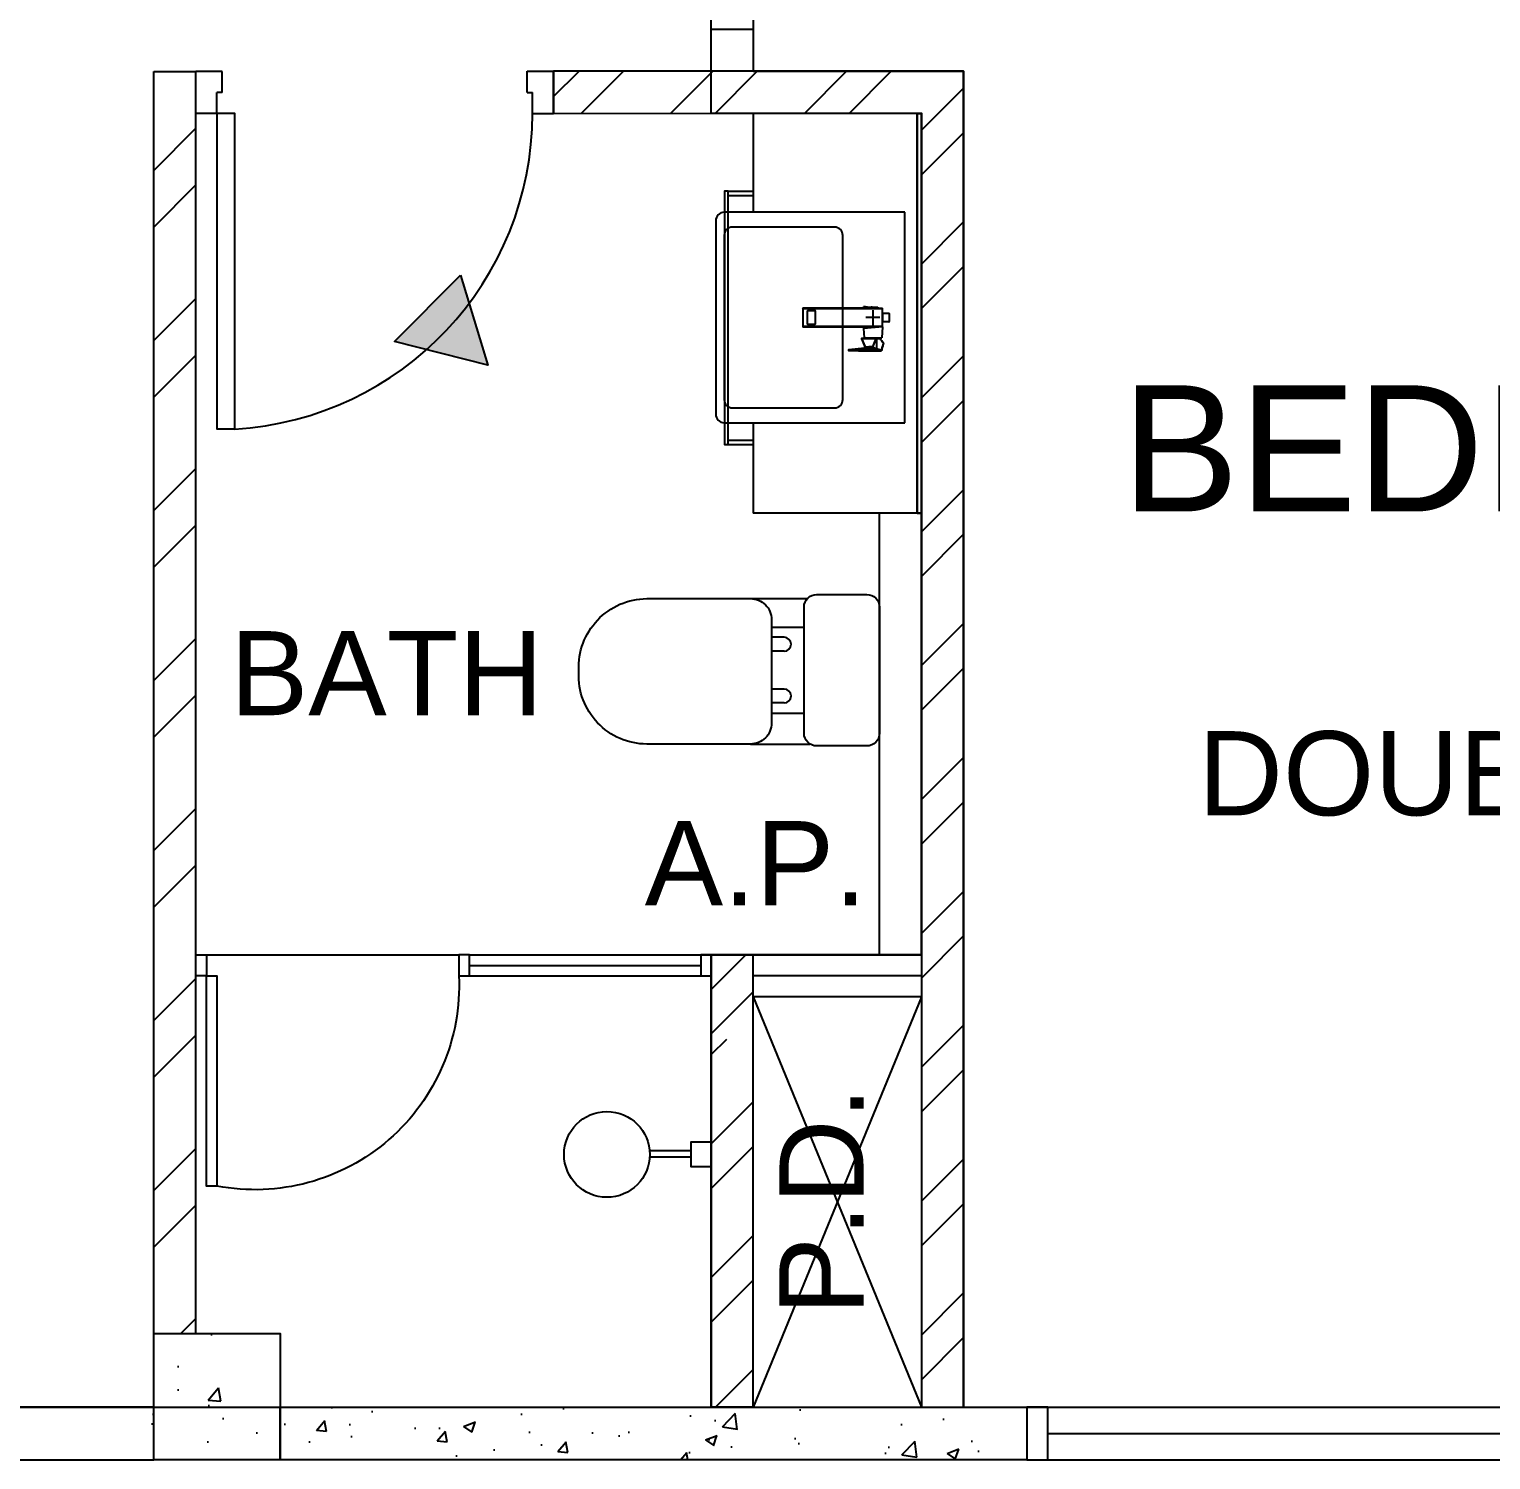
# Model space of a CAD drawing. Header units: millimetres. Extents: x 0 to 69068, y 299 to 37257.
# Drawn here: x 20179 to 23653, y 8472 to 11872 of the extents above; entities that cross this region are included whole.
import ezdxf
from ezdxf.enums import TextEntityAlignment as Align

# ---------------------------------------------------------------- set-up
doc = ezdxf.new("R2010")
doc.units = ezdxf.units.MM
doc.layers.get('Defpoints').update_dxf_attribs({"color": 8})
for name, color, linetype in [('Default', 8, 'Continuous'), ('Door', 8, 'Continuous'), ('Dry Wall', 8, 'Continuous'), ('FSD', 8, 'Continuous'), ('GBP A.P.', 8, 'Continuous'), ('GBP Dim', 8, 'Continuous'), ('GBP Text 200', 8, 'Continuous'), ('GBP Text 250', 8, 'Continuous'), ('hatch', 8, 'Continuous'), ('LP-Furn built-in', 8, 'Continuous'), ('LP-Furn built-in 2', 8, 'Continuous'), ('LP-Sanitary', 8, 'Continuous'), ('LP-WC', 8, 'Continuous'), ('PD', 8, 'Continuous'), ('PD DOOR', 8, 'Continuous'), ('TEXT', 8, 'Continuous'), ('WALL-NEW', 8, 'Continuous'), ('WALL-STRUCTURE', 8, 'Continuous'), ('WINDOW', 8, 'Continuous'), ('WINDOW-MULLION', 8, 'Continuous'), ('zzz-room mix', 8, 'Continuous')]:
    doc.layers.add(name, color=color, linetype=linetype)
doc.layers.add('LP-Nonplot', color=8, linetype='Continuous', plot=False)
doc.styles.add('BH', font='arial.ttf')
doc.dimstyles.new('200 GBP', dxfattribs={"dimscale": 1.5, "dimtxt": 150, "dimasz": 50, "dimexe": 125, "dimexo": 50, "dimgap": 50, "dimtad": 1, "dimdec": 0, "dimzin": 0, "dimdsep": 46, "dimtxsty": 'BH', "dimblk": 'ARCHTICK', "dimcen": 0.09, "dimdle": 125, "dimclrd": 9, "dimclre": 9, "dimclrt": 1, "dimadec": 0, "dimazin": 0, "dimtfac": 1, "dimtdec": 0, "dimtix": 1, "dimtmove": 2, "dimatfit": 3, "dimldrblk": 'ARCHTICK', "dimfxl": 300, "dimfxlon": 1, "dimtolj": 1, "dimtzin": 0, "dimarcsym": 0})
pattern_1 = [(45, (321172.64, -97424.68), (-159.09903, 159.09903), []), (45, (321278.7, -97424.68), (-159.09903, 159.09903), [])]

# ---------------------------------------------------------------- blocks, each defined once
blk = doc.blocks.new('SEANNOT_GROUP2')
at = {"layer": 'Default'}
blk.add_line((81.5, 351.1), (81.5, 317.9), dxfattribs=at)
blk = doc.blocks.new('SEANNOT_GROUP3')
at = {"layer": 'Default'}
blk.add_line((99.8, 335.2), (63.8, 335.2), dxfattribs=at)
blk = doc.blocks.new('ghtfdgd')
at = {"layer": 'LP-Sanitary'}
for p, q in [((79230.7, -114993.6), (79230.7, -114979.6)), ((79231.2, -114979.1), (79250.2, -114979.1)), ((79250.7, -114979.6), (79250.7, -114993.6)), ((79214.2, -115039.6), (79218.2, -114994.6)), ((79215.7, -115019.1), (79215.7, -115005.6)), ((79215.7, -115005.6), (79217.2, -115005.6)), ((79220.2, -114994.6), (79217.1, -115027.9)), ((79220.2, -114994.6), (79218.2, -114994.6)), ((79218.9, -115183.4), (79220.2, -114994.6)), ((79261.1, -114994.6), (79220.2, -114994.6)), ((79250.2, -114994.1), (79231.2, -114994.1)), ((79238.9, -114994.1), (79238.9, -114994.6)), ((79242.4, -114994.6), (79242.4, -114994.1)), ((79263.2, -114994.6), (79261.1, -114994.6)), ((79261.1, -114994.6), (79262.4, -115183.4)), ((79264.2, -115027.9), (79261.1, -114994.6)), ((79263.2, -114994.6), (79288.7, -114996.6)), ((79263.2, -114994.6), (79267.1, -115039.6)), ((79288.7, -115037.7), (79288.7, -114996.6)), ((79290.7, -115009.4), (79290.7, -115000.9)), ((79290.7, -115009.6), (79290.7, -115009.4)), ((79290.7, -115010.3), (79290.7, -115009.6)), ((79290.7, -115044.4), (79290.7, -115010.3)), ((79290.9, -115010.4), (79310.4, -115018.6)), ((79290.9, -115010.4), (79290.9, -115044.5)), ((79310.7, -115017.8), (79291, -115009.5)), ((79291, -115009.5), (79291, -115009.5)), ((79291, -115009.5), (79291, -115009.5)), ((79310.7, -115017.8), (79314.8, -115009.2)), ((79315.2, -115010.7), (79313.6, -115020.4)), ((79315.2, -115010.7), (79317.3, -115050.4)), ((79318, -115050.2), (79316, -115010.5)), ((79317.3, -115002.9), (79318.9, -114997.5)), ((79319.4, -115044.7), (79317.3, -115002.9)), ((79318.7, -114997.4), (79318.9, -114997.5)), ((79319.3, -114997.6), (79318.9, -114997.4)), ((79318.9, -114997.5), (79319.4, -114997.7)), ((79319.4, -114997.7), (79319.4, -115044.7)), ((79319.8, -115045.3), (79319.8, -114998.3)), ((79217.1, -115027.9), (79214.2, -115039.6)), ((79217.1, -115039.6), (79214.2, -115039.6)), ((79217.5, -115184.4), (79217.1, -115027.9)), ((79264.2, -115027.9), (79263.8, -115184.4)), ((79264.2, -115027.9), (79267.1, -115039.6)), ((79267.1, -115039.6), (79264.2, -115039.6)), ((79288.7, -115037.7), (79267.1, -115039.6)), ((79290.7, -115044.7), (79290.7, -115044.4)), ((79290.9, -115044.5), (79310.4, -115036.3)), ((79291, -115044.9), (79310.7, -115036.6)), ((79310.4, -115018.6), (79310.5, -115018.7)), ((79310.4, -115036.3), (79310.5, -115036.2)), ((79310.5, -115018.7), (79310.5, -115027.4)), ((79310.5, -115036.2), (79310.5, -115027.4)), ((79313.5, -115028.9), (79313.5, -115020.8)), ((79313.5, -115020.8), (79317.3, -115050.9)), ((79313.5, -115028.9), (79313.5, -115036.9)), ((79313.5, -115036.9), (79317.3, -115075.5)), ((79313.5, -115037), (79317.3, -115075.5)), ((79313.6, -115020.5), (79313.6, -115020.4)), ((79317.3, -115050.5), (79313.6, -115020.5)), ((79319.4, -115051), (79318, -115050.2)), ((79319.4, -115044.7), (79319.4, -115051)), ((79319.8, -115051.6), (79319.8, -115045.3)), ((79317.3, -115050.4), (79317.3, -115050.5)), ((79317.3, -115051.4), (79317.3, -115063.3)), ((79317.3, -115075.1), (79317.3, -115063.3)), ((79317.7, -115051.6), (79318.9, -115052.3)), ((79317.7, -115063.5), (79317.7, -115051.6)), ((79317.7, -115063.5), (79317.7, -115075.4)), ((79317.7, -115075.4), (79318.9, -115074.8)), ((79318, -115076), (79319.3, -115075.3)), ((79318.9, -115074.8), (79318.9, -115052.3)), ((79319.8, -115051.9), (79319.8, -115051.6)), ((79319.8, -115051.9), (79319.8, -115074.4)), ((79319.8, -115074.4), (79319.8, -115074.6)), ((79255.3, -115153.8), (79226, -115153.8)), ((79255.3, -115154), (79226, -115154)), ((79218.9, -115183.4), (79217.5, -115184.4)), ((79217.5, -115184.4), (79263.8, -115184.4)), ((79262.4, -115183.4), (79218.9, -115183.4)), ((79225, -115154.8), (79225, -115173.1)), ((79226, -115174.1), (79255.3, -115174.1)), ((79256.3, -115173.1), (79256.3, -115154.8)), ((79262.4, -115183.4), (79263.8, -115184.4))]:
    blk.add_line(p, q, dxfattribs=at)
for centre, radius, start, end in [((79231.2, -114979.6), 0.5, 90, 180), ((79250.2, -114979.6), 0.5, 0, 90), ((79231.2, -114993.6), 0.5, 180, 270), ((79250.2, -114993.6), 0.5, 270, 0), ((79280.3, -115017.1), 20, 56.8024, 65.1654), ((79290.9, -115000.9), 0.2, 127.8526, 180), ((79511, -115282.7), 357.7, 125.8498, 127.9825), ((79530.3, -115308.3), 389.7, 125.9264, 127.8836), ((79234, -109870), 5139.5, 270.6358, 270.8997), ((79227.2, -108854.2), 6155.7, 270.59451, 270.81562), ((79288.3, -115009.7), 2.67, 3.1953, 9.3367), ((79301.7, -114992.9), 0.28, 69.6864, 135.2011), ((79314, -115009.4), 0.822, 12.8215, 37.3786), ((79314.7, -115011.5), 2.53, 77.4972, 90.7881), ((79315.1, -115009.5), 0.509, 38.0096, 78.4052), ((84763.2, -116562.2), 5664.7, 164.0221, 164.0885), ((79313.8, -115010.5), 2.18, 358.6743, 36.2852), ((79318.5, -114997.9), 0.689, 55.9542, 80.1325), ((79319, -114998.3), 0.8, 0.0065, 61.4767), ((79240.7, -115019.1), 25, 180, 185.7425), ((79280.3, -115017.1), 20, 294.8346, 301.6128), ((79290.9, -115044.7), 0.2, 180.014, 293.047), ((79319.7, -114996.5), 23.1, 247.1252, 247.4995), ((79339.3, -115104.4), 73.6, 112.7571, 112.8748), ((79312.3, -115020.9), 1.23, 6.0946, 11.5159), ((79308.7, -115037.4), 4.84, 5.245, 7.1928), ((79310.7, -115037.3), 2.83, 5.6454, 8.8147), ((79317.8, -115050.7), 0.54, 62.2217, 149.6873), ((79317.3, -115050.2), 0.738, 359.2113, 2.9985), ((79305.3, -115051.3), 11.9, 359.6229, 2.1624), ((79313.2, -115075.2), 4.12, 356.1198, 1.3814), ((79317.8, -115075.5), 0.494, 177.6992, 295.8531), ((79318.6, -115075.3), 0.938, 181.0891, 220.2205), ((79315.7, -115050), 2.38, 342.3129, 353.972), ((79319, -115074.6), 0.786, 294.1963, 0.4917), ((79319.1, -115051.6), 0.688, 1.5121, 63.734)]:
    blk.add_arc(centre, radius, start, end, dxfattribs=at)
for centre, major_axis, ratio, start_param, end_param in [((79290.9, -115000.9), (0.2, 0), 0.870233, 1.308042, 3.141593), ((79290.9, -115009.4), (0.2, 0), 0.870251, 1.333095, 3.141593), ((79290.9, -115010.3), (0.2, 0), 0.5, 3.141593, 4.712389), ((79290.9, -115000.9), (0.123, -0.158), 0.834595, 2.099205, 3.141593), ((79290.9, -115000.9), (0.123, -0.158), 0.834595, 3.141593, 3.165459), ((79290.9, -115010), (0.077, 0.836), 0.04975, 4.217846, 5.325586), ((79301.6, -114992.9), (0.117, -0.162), 0.844851, 2.109561, 3.167674), ((79315.1, -115009.6), (0.173, 0.708), 0.018166, 0.444134, 0.918054), ((79315.3, -115009.6), (0.412, 0.321), 0.549065, 0.513637, 1.195391), ((79315.7, -115010.9), (-0.499, -0.026), 0.868619, 4.118709, 5.82428), ((79316.8, -115003.6), (0.961, -0.275), 0.902908, 1.271288, 1.565184), ((79318.4, -114998), (-0.211, -0.772), 0.117484, 2.694436, 3.141054), ((79318.5, -114998.1), (-0.382, -0.703), 0.237912, 2.705017, 3.14394), ((79319, -114998.3), (-0.382, -0.703), 0.237912, 2.705017, 3.141091), ((79319, -114998.3), (-0.8, 0), 0.876594, 3.141494, 4.164132), ((79290.9, -115044.4), (0.2, 0), 0.5, 3.141593, 4.712389), ((79290.9, -115044.1), (-0.077, 0.836), 0.04975, 2.065339, 3.17308), ((79310.4, -115018.2), (-0.311, -0.737), 0.21898, 1.092037, 2.210933), ((79310.4, -115035.9), (-0.311, 0.737), 0.21898, 2.049556, 3.141593), ((79310.5, -115018.3), (-0.309, -0.738), 0.217421, 1.09135, 2.210755), ((79310.5, -115035.8), (-0.309, 0.738), 0.217421, 2.050243, 3.169648), ((79310.4, -115035.9), (-0.311, 0.737), 0.21898, 3.141593, 3.168451), ((79314.3, -115020.6), (-0.782, -0.167), 0.921627, 5.682069, 6.099643), ((79314.3, -115020.8), (-0.794, -0.099), 0.898005, 5.760928, 6.175764), ((79314.3, -115036.7), (0.793, 0.106), 0.789486, 3.026004, 3.133916), ((79314.3, -115036.9), (0.796, 0.077), 0.827125, 3.057559, 3.141593), ((79317.8, -115050.6), (-0.5, -0.016), 0.857677, 4.139605, 5.842177), ((79319, -115045.3), (-0.8, 0), 0.876594, 3.141494, 4.164132), ((79317.8, -115050.9), (-0.5, -0.02), 0.273668, 4.356492, 6.23412), ((79317.8, -115063.3), (-0.5, 0), 0.5, 0.054498, 1.448623), ((79317.8, -115075.5), (-0.494, 0.079), 0.969108, 0.192451, 2.070079), ((79226, -115154.8), (-1, 0), 0.992546, 4.712389, 6.283185), ((79226, -115154.9), (1, 0), 0.890286, 1.570796, 3.141593), ((79255.3, -115154.8), (-1, 0), 0.992546, 3.141593, 4.712389), ((79255.3, -115154.9), (1, 0), 0.890286, 0, 1.570796), ((79226, -115173.1), (1, 0), 0.992546, 3.141593, 4.712389), ((79255.3, -115173.1), (1, 0), 0.992546, 4.712389, 6.283185)]:
    blk.add_ellipse(centre, major_axis=major_axis, ratio=ratio, start_param=start_param, end_param=end_param, dxfattribs=at)
for points, knots in [([(79291, -115009.5), (79291, -115009.5), (79290.9, -115009.5), (79290.8, -115009.6), (79290.7, -115009.6), (79290.7, -115009.6)], [0, 0, 0, 0, 0.5, 0.5, 1, 1, 1, 1]), ([(79291, -115000.7), (79291, -115000.8), (79291, -115000.8), (79291, -115000.9), (79291, -115001.2), (79291, -115001.4), (79291, -115001.7), (79291, -115002.7), (79291, -115003.8), (79291, -115004.8), (79291, -115006.3), (79291, -115007.8), (79291, -115009.2)], [0, 0, 0, 0, 0.02306, 0.02306, 0.02306, 0.115301, 0.115301, 0.115301, 0.484264, 0.484264, 0.484264, 1, 1, 1, 1]), ([(79301.6, -114992.7), (79301.9, -114992.8), (79302.2, -114992.9), (79302.5, -114993), (79305, -114993.6), (79307.5, -114994.3), (79310.1, -114995), (79312.9, -114995.8), (79315.8, -114996.6), (79318.7, -114997.4)], [0, 0, 0, 0, 0.051688, 0.051688, 0.051688, 0.494848, 0.494848, 0.494848, 1, 1, 1, 1]), ([(79314.8, -115009.2), (79314.8, -115009.2), (79314.9, -115009.2), (79314.9, -115009.2), (79315, -115009.2), (79315, -115009.2), (79315.1, -115009.2), (79315.2, -115009.2)], [0, 0, 0, 0, 0.25, 0.25, 0.5, 0.5, 1, 1, 1, 1]), ([(79317.1, -115002.7), (79317, -115003), (79316.9, -115003.3), (79316.8, -115003.6), (79316.5, -115004.7), (79316.2, -115005.8), (79315.9, -115006.9), (79315.7, -115007.6), (79315.4, -115008.3), (79315.2, -115009)], [0, 0, 0, 0, 0.131954, 0.131954, 0.131954, 0.659772, 0.659772, 0.659772, 1, 1, 1, 1]), ([(79315.2, -115009.2), (79315.2, -115009.2), (79315.2, -115009.2), (79315.2, -115009.2), (79315.2, -115009.2), (79315.2, -115009.2)], [0, 0, 0, 0, 0.5, 0.5, 1, 1, 1, 1]), ([(79315.2, -115009.2), (79315.3, -115009.3), (79315.3, -115009.4), (79315.3, -115009.5), (79315.3, -115009.6), (79315.3, -115009.8), (79315.3, -115009.8), (79315.3, -115009.9), (79315.3, -115010), (79315.2, -115010.2), (79315.2, -115010.3), (79315.2, -115010.5), (79315.2, -115010.6), (79315.2, -115010.7)], [0, 0, 0, 0, 0.125, 0.125, 0.25, 0.25, 0.375, 0.375, 0.5, 0.5, 0.75, 0.75, 1, 1, 1, 1]), ([(79318.7, -114997.4), (79318.6, -114997.5), (79318.6, -114997.7), (79318.5, -114997.9), (79318.2, -114999), (79317.9, -115000.1), (79317.5, -115001.2), (79317.4, -115001.7), (79317.2, -115002.2), (79317.1, -115002.7)], [0, 0, 0, 0, 0.095324, 0.095324, 0.095324, 0.707603, 0.707603, 0.707603, 1, 1, 1, 1]), ([(79310.5, -115018.7), (79310.9, -115018.8), (79311.2, -115019), (79311.9, -115019.4), (79312.2, -115019.7), (79312.8, -115020.1), (79313, -115020.3), (79313.4, -115020.5), (79313.5, -115020.5), (79313.5, -115020.7)], [0, 0, 0, 0, 0.25, 0.25, 0.5, 0.5, 0.75, 0.75, 1, 1, 1, 1]), ([(79310.5, -115036.2), (79310.9, -115036.1), (79311.2, -115035.9), (79311.9, -115035.6), (79312.2, -115035.5), (79312.8, -115035.6), (79313, -115035.7), (79313.4, -115036.2), (79313.5, -115036.5), (79313.5, -115036.8)], [0, 0, 0, 0, 0.25, 0.25, 0.5, 0.5, 0.75, 0.75, 1, 1, 1, 1]), ([(79313.6, -115020.4), (79313.5, -115020.2), (79313.5, -115020), (79313.3, -115019.6), (79313.2, -115019.3), (79312.7, -115018.8), (79312.3, -115018.6), (79311.6, -115018.2), (79311.2, -115018), (79310.8, -115017.9)], [0, 0, 0, 0, 0.25, 0.25, 0.5, 0.5, 0.75, 0.75, 1, 1, 1, 1]), ([(79310.8, -115036.5), (79311, -115036.5), (79311.3, -115036.3), (79311.8, -115036.2), (79312.2, -115036.1), (79312.5, -115036), (79312.8, -115036), (79313, -115036), (79313.1, -115036.1), (79313.2, -115036.2), (79313.4, -115036.3), (79313.5, -115036.6), (79313.5, -115036.7), (79313.5, -115036.8)], [0, 0, 0, 0, 0.124812, 0.2213171, 0.3092796, 0.3899271, 0.4711589, 0.5451559, 0.6166529, 0.6889172, 0.7974179, 0.8896188, 0.9816515, 0.9816515, 0.9816515, 0.9816515]), ([(79317.3, -115050.5), (79317.3, -115050.5), (79317.3, -115050.5), (79317.3, -115050.6), (79317.3, -115050.6), (79317.3, -115050.7), (79317.3, -115050.8), (79317.3, -115050.9)], [0, 0, 0, 0, 0.25, 0.25, 0.5, 0.5, 1, 1, 1, 1]), ([(79317.3, -115051.4), (79317.3, -115051.5), (79317.3, -115051.5), (79317.5, -115051.6), (79317.6, -115051.6), (79317.7, -115051.6)], [0, 0, 0, 0, 0.5, 0.5, 1, 1, 1, 1]), ([(79317.3, -115075.1), (79317.3, -115075.2), (79317.3, -115075.2), (79317.5, -115075.3), (79317.6, -115075.3), (79317.7, -115075.4)], [0, 0, 0, 0, 0.5, 0.5, 1, 1, 1, 1]), ([(79317.7, -115051.6), (79317.7, -115051.6), (79317.7, -115051.5), (79317.8, -115051.4), (79317.8, -115051.3), (79317.8, -115051.1), (79317.8, -115051), (79317.9, -115050.9), (79317.9, -115050.8), (79317.9, -115050.7)], [0, 0, 0, 0, 0.25, 0.25, 0.5, 0.5, 0.75, 0.75, 1, 1, 1, 1]), ([(79319.4, -115051), (79319.4, -115051), (79319.4, -115051), (79319.4, -115051), (79319.4, -115051), (79319.4, -115051), (79319.4, -115051), (79319.4, -115051.1), (79319.4, -115051.1), (79319.4, -115051.2), (79319.4, -115051.2), (79319.3, -115051.3), (79319.3, -115051.3), (79319.3, -115051.4), (79319.3, -115051.5), (79319.2, -115051.6), (79319.2, -115051.6), (79319.1, -115051.7), (79319.1, -115051.8), (79319, -115051.9), (79319, -115052), (79318.9, -115052.1), (79318.9, -115052.1), (79318.9, -115052.2), (79318.9, -115052.3), (79318.9, -115052.3), (79318.9, -115052.3), (79318.9, -115052.3), (79318.9, -115052.3), (79318.9, -115052.3), (79318.9, -115052.3)], [0, 0, 0, 0, 0.000034, 0.000034, 0.000034, 0.03445, 0.03445, 0.03445, 0.175251, 0.175251, 0.175251, 0.317196, 0.317196, 0.317196, 0.479622, 0.479622, 0.479622, 0.662074, 0.662074, 0.662074, 0.829132, 0.829132, 0.829132, 0.958486, 0.958486, 0.958486, 0.999966, 0.999966, 0.999966, 1, 1, 1, 1]), ([(79319.8, -115051.9), (79319.8, -115052), (79319.7, -115052), (79319.7, -115052.1), (79319.6, -115052.2), (79319.4, -115052.3), (79319.3, -115052.3), (79319.1, -115052.3), (79319, -115052.3), (79318.9, -115052.3)], [0, 0, 0, 0, 0.25, 0.25, 0.5, 0.5, 0.75, 0.75, 1, 1, 1, 1]), ([(79319.8, -115074.4), (79319.8, -115074.5), (79319.7, -115074.5), (79319.7, -115074.6), (79319.6, -115074.7), (79319.4, -115074.8), (79319.3, -115074.8), (79319.1, -115074.8), (79319, -115074.8), (79318.9, -115074.8)], [0, 0, 0, 0, 0.25, 0.25, 0.5, 0.5, 0.75, 0.75, 1, 1, 1, 1]), ([(79319.3, -115075.3), (79319.3, -115075.3), (79319.3, -115075.3), (79319.2, -115075.3), (79319.2, -115075.3), (79319.1, -115075.3), (79319.1, -115075.2), (79319, -115075.2), (79319, -115075.1), (79318.9, -115075.1), (79318.9, -115075), (79318.9, -115074.9), (79318.9, -115074.9), (79318.9, -115074.9), (79318.9, -115074.8), (79318.9, -115074.8), (79318.9, -115074.8), (79318.9, -115074.8), (79318.9, -115074.8)], [0.3296223, 0.3296223, 0.3296223, 0.3296223, 0.4796217, 0.4796217, 0.4796217, 0.6620737, 0.6620737, 0.6620737, 0.829132, 0.829132, 0.829132, 0.9584856, 0.9584856, 0.9584856, 0.9999655, 0.9999655, 0.9999655, 1, 1, 1, 1])]:
    blk.add_open_spline(points, degree=3, knots=knots, dxfattribs=at)
for points, degree in [([(79301.8, -114992.7), (79301.7, -114992.6), (79301.7, -114992.7), (79301.6, -114992.7)], 3), ([(79318.6, -114997.3), (79316.3, -114996.6), (79310.7, -114995.1), (79301.8, -114992.7)], 3), ([(79313.5, -115028.9), (79313.5, -115028.4), (79313.4, -115028), (79312.3, -115027.4), (79311.4, -115027.4), (79310.5, -115027.4)], 5), ([(79317.9, -115075.9), (79317.9, -115076), (79318, -115076), (79318, -115075.9)], 3)]:
    blk.add_open_spline(points, degree=degree, dxfattribs=at)
at = {"layer": 'LP-Nonplot'}
for name in ['SEANNOT_GROUP2', 'SEANNOT_GROUP3']:
    blk.add_blockref(name, (79159.1, -115352.3), dxfattribs=at)
blk = doc.blocks.new('SINK')
at = {"layer": 'LP-Sanitary'}
blk.add_line((-74936.8, -44774), (-75436.8, -44774), dxfattribs=at)
blk.add_lwpolyline([(-75436.8, -44774), (-75436.8, -45203.2, 0.414214), (-75416.8, -45223.2), (-74956.8, -45223.2, 0.414214), (-74936.8, -45203.2), (-74936.8, -44774)], format="xyb", dxfattribs=at)
blk.add_lwpolyline([(-75401.8, -44941.1), (-75401.8, -45183.3, 0.414117), (-75381.8, -45203.2), (-74991.8, -45203.2, 0.41431), (-74971.8, -45183.2), (-74971.8, -44941.1, 0.414117), (-74991.8, -44921.1), (-75381.8, -44921.1, 0.41431)], format="xyb", close=True, dxfattribs=at)
at = {"layer": 'LP-Furn built-in'}
blk.add_blockref('ghtfdgd', (-154427.4, 70168.1), dxfattribs=at)
blk = doc.blocks.new('pln_sink 1100x380')
at = {"ltscale": 1000}
for p, q in [((0, 0), (400, 0)), ((400, 0), (400, -235)), ((459.9, -184.9), (400, -184.9)), ((459.9, -194.9), (400, -194.9)), ((400, -735), (400, -950)), ((459.9, -776.6), (400, -776.6)), ((459.9, -786.6), (400, -786.6)), ((0, -950), (400, -950))]:
    blk.add_line(p, q, dxfattribs=at)
for points in [[(10, -950), (10, 0), (0, 0), (0, -950), (10, -950)], [(10, 0), (10, -950), (0, -950), (0, 0), (10, 0)]]:
    blk.add_lwpolyline(points, dxfattribs=at)
at = {"ltscale": 200}
blk.add_lwpolyline([(459.9, -184.9), (468.4, -184.9), (468.4, -786.6), (459.9, -786.6)], close=True, dxfattribs=at)
at = {"layer": 'LP-Furn built-in', "extrusion": (0, 0, -1), "zscale": -1, "rotation": 270}
blk.add_blockref('SINK', (44734, -75671.8), dxfattribs=at)
blk = doc.blocks.new('pln_shower head')
at = {"ltscale": 100}
for points in [[(101, 9.1), (200, 9.1)], [(101, -5.9), (200, -5.9)]]:
    blk.add_lwpolyline(points, dxfattribs=at)
at = {"ltscale": 0.5}
blk.add_lwpolyline([(248, 30.1), (248, -29.9), (200, -29.9), (200, 30.1)], close=True, dxfattribs=at)
at = {"ltscale": 100}
blk.add_circle((0, 0), 101.9, dxfattribs=at)
blk = doc.blocks.new('pln_toilet')
for p, q in [((-170.1, -306.5), (-170.1, -171.6)), ((175.5, -306.5), (175.5, -165.2)), ((-78.2, -226.9), (-78.2, -256.5)), ((-45, -226.9), (-45, -256.5)), ((44.7, -226.9), (44.7, -256.5)), ((77.9, -226.9), (77.9, -256.5))]:
    blk.add_line(p, q)
for points in [[(180, -30), (180, -149.3, -0.414214), (150, -179.3), (-150, -179.3, -0.414214), (-180, -149.3), (-180, -30, -0.414214), (-150, 0), (150, 0, -0.414214)], [(175.5, -306.5), (175.5, -545.1, -0.424695), (14, -715.1), (-7.8, -715.1, -0.423698), (-170.1, -545.1), (-170.1, -306.5, -0.414214), (-120.1, -256.5), (125.5, -256.5, -0.414214)]]:
    blk.add_lwpolyline(points, format="xyb", close=True)
for points in [[(-101.9, -256.5), (-101.9, -179.3)], [(102.9, -179.3), (102.9, -256.5)]]:
    blk.add_lwpolyline(points)
for centre in [(-61.6, -226.9), (61.3, -226.9)]:
    blk.add_arc(centre, 16.6, 0, 180)
blk = doc.blocks.new('WINDOW MULLION2')
at = {"layer": 'WINDOW-MULLION', "ltscale": 100}
blk.add_lwpolyline([(25225.9, 19999.9), (25225.9, 20124.9), (25175.9, 20124.9), (25175.9, 19999.9)], close=True, dxfattribs=at)
blk = doc.blocks.new('_ArchTick')
at = {"color": 0, "const_width": 0.1}
blk.add_lwpolyline([(0.5, 0.5), (-0.5, -0.5)], dxfattribs=at)
blk = doc.blocks.new('*D357')
at = {"layer": 'Defpoints', "color": 0, "transparency": 16777216}
for p in [(20525, 8472.5), (16500.5, 7711.6, 0), (20525, 5733.8)]:
    blk.add_point(p, dxfattribs=at)
at = {"layer": 'GBP Dim', "color": 9, "lineweight": -2, "transparency": 16777216}
for p, q in [((16500.5, 5958.8), (16500.5, 5546.3)), ((20525, 5958.8), (20525, 5546.3)), ((16313, 5733.8), (20712.5, 5733.8))]:
    blk.add_line(p, q, dxfattribs=at)
at = {"layer": 'GBP Dim', "color": 9, "lineweight": -2, "transparency": 16777216, "xscale": 75, "yscale": 75, "zscale": 75, "rotation": 180}
blk.add_blockref('_ArchTick', (16500.5, 5733.8), dxfattribs=at)
at = {"layer": 'GBP Dim', "color": 9, "lineweight": -2, "transparency": 16777216, "xscale": 75, "yscale": 75, "zscale": 75}
blk.add_blockref('_ArchTick', (20525, 5733.8), dxfattribs=at)
at = {"layer": 'GBP Dim', "transparency": 16777216, "insert": (18512.7, 5923.7), "char_height": 225, "attachment_point": 5, "style": 'BH'}
blk.add_mtext('\\A1;4025', dxfattribs=at)

msp = doc.modelspace()

# ---------------------------------------------------------------- hatches: boundary and pattern name
at = {"layer": 'FSD'}
msp.add_hatch(color=256, dxfattribs=at).paths.add_polyline_path([(21203.6, 11288), (21269.2, 11074.1), (21046.7, 11130.5)])
at = {"layer": 'hatch'}
h = msp.add_hatch(dxfattribs=at)
h.set_pattern_fill('ANSI32', color=256, scale=30, style=0)
h.set_pattern_definition([(45, (390.7, 5192.4), (-202.0558, 202.0558), []), (45, (525.4, 5192.4), (-202.0558, 202.0558), [])])
h.paths.add_polyline_path([(20575, 11772.3), (20475, 11772.3), (20475, 8772.3), (20575, 8772.3)])
h = msp.add_hatch(dxfattribs=at)
h.set_pattern_fill('ANSI32', color=256, scale=600, style=0)
h.set_pattern_definition(pattern_1)
h.paths.add_polyline_path([(21425, 11772.3), (21425, 11672.3), (22300, 11672.5), (22300, 8597.5), (22400, 8597.5), (22400, 11772.5), (21900, 11772.5), (21900, 11772.5), (21800, 11772.5), (21800, 11772.5)])
h = msp.add_hatch(dxfattribs=at)
h.set_pattern_fill('ANSI32', color=256, scale=600, style=0)
h.set_pattern_definition([(45, (-2500, -11527.6), (-159.099, 159.099), []), (45, (-2393.93, -11527.6), (-159.099, 159.099), [])])
h.paths.add_polyline_path([(21900, 9572.4), (21900, 9572.4), (21900, 9572.4), (21900, 9672.4), (21800, 9672.4), (21800, 9647.3), (21800, 9647.3), (21800, 9472.4), (21900, 9472.4)])
h = msp.add_hatch(dxfattribs=at)
h.set_pattern_fill('ANSI32', color=256, scale=600, style=0)
h.set_pattern_definition(pattern_1)
h.paths.add_polyline_path([(21800, 9228.3), (21800, 9228.3), (21800, 9168.3), (21800, 9168.3), (21800, 8597.4), (21900, 8597.4), (21900, 8572.4), (21900, 9472.4), (21800, 9472.4)])
h = msp.add_hatch(dxfattribs=at)
h.set_pattern_fill('AR-CONC', color=256, scale=2, style=0)
h.set_pattern_definition([(50, (34990.76, 12242.58), (364.3693, -31.878), [38.1, -419.1]), (355, (34990.76, 12242.58), (-70.486, 382.113), [30.48, -335.28]), (100.451, (35021.13, 12239.92), (293.885, 350.233), [32.38, -356.18]), (46.1842, (34990.76, 12344.18), (542.158, -84.085), [57.15, -628.65]), (96.6356, (35035.94, 12337.17), (474.808, 494.851), [48.57, -534.27]), (351.184, (34990.76, 12344.2), (474.81, 494.85), [45.72, -502.92]), (21, (35041.56, 12318.78), (303.23, -204.531), [38.1, -419.1]), (326, (35041.56, 12318.78), (123.604, 368.376), [30.48, -335.28]), (71.4514, (35066.83, 12301.73), (426.833, 163.846), [32.38, -356.18]), (37.5, (34990.76, 12242.58), (6.1772, 169.1101), [0, -331.216, 0, -340.36, 0, -336.55]), (7.5, (34990.76, 12242.58), (133.6393, 200.3611), [0, -194.056, 0, -323.596, 0, -128.27]), (327.5, (34877.48, 12242.58), (271.1812, -11.4575), [0, -127, 0, -396.24, 0, -525.78]), (317.5, (34826.68, 12242.58), (296.2584, 50.853), [0, -165.1, 0, -263.144, 0, -373.38])])
edge = h.paths.add_edge_path()
edge.add_line((20775, 8472.4), (20475, 8472.4))
edge.add_line((20475, 8472.4), (20475, 8772.5))
edge.add_line((20475, 8772.5), (20775, 8772.5))
edge.add_line((20775, 8772.5), (20775, 8597.4))
h = msp.add_hatch(dxfattribs=at)
h.set_pattern_fill('AR-CONC', color=256, scale=40, style=0)
h.set_pattern_definition([(50, (-2500, -11527.6), (286.904, -25.1009), [30, -330]), (355, (-2500, -11527.6), (-55.5005, 300.8769), [24, -264]), (100.4514, (-2476.1, -11529.68), (231.4038, 275.7758), [25.496, -280.4568]), (46.1842, (-2500, -11447.6), (426.8964, -66.2076), [45, -495]), (96.6356, (-2464.43, -11453.1), (373.865, 389.647), [38.244, -420.685]), (351.1842, (-2500, -11447.6), (373.865, 389.6474), [36, -396]), (21, (-2460, -11467.6), (238.7628, -161.0476), [30, -330]), (326, (-2460, -11467.6), (97.326, 290.06), [24, -264]), (71.4514, (-2440.1, -11481), (336.089, 129.0122), [25.496, -280.4568]), (37.5, (-2500, -11527.59), (4.86394, 133.15754), [0, -260.8, 0, -268, 0, -265]), (7.5, (-2500, -11527.59), (105.2278, 157.7647), [0, -152.8, 0, -254.8, 0, -101]), (327.5, (-2589.2, -11527.59), (213.52897, -9.02195), [0, -100, 0, -312, 0, -414]), (317.5, (-2629.2, -11527.59), (233.2745, 40.042), [0, -130, 0, -207.2, 0, -294])])
h.paths.add_polyline_path([(20475, 8597.4), (20425.9, 8597.4), (20425.9, 8472.4), (20475, 8472.4)])
h = msp.add_hatch(dxfattribs=at)
h.set_pattern_fill('AR-CONC', color=256, scale=40, style=0)
h.set_pattern_definition([(50, (-581551.98, 734102.64), (286.904073, -25.100854), [30, -330]), (355, (-581551.98, 734102.64), (-55.50053, 300.87685), [24, -264]), (100.4514, (-581528.07, 734100.55), (231.40375, 275.77582), [25.49608, -280.456845]), (46.1842, (-581551.98, 734182.64), (426.89642, -66.2076), [45, -495]), (96.6356, (-581516.4, 734177.13), (373.86508, 389.64715), [38.24412, -420.6852]), (351.1842, (-581552, 734182.64), (373.86478, 389.64744), [36, -396]), (21, (-581511.98, 734162.64), (238.76282, -161.047556), [30, -330]), (326, (-581511.98, 734162.64), (97.32613, 290.06002), [24, -264]), (71.4514, (-581492.08, 734149.22), (336.08905, 129.0122), [25.49608, -280.456845]), (37.5, (-581551.98, 734102.64), (4.863942, 133.157542), [0, -260.8, 0, -268, 0, -265]), (7.5, (-581551.98, 734102.64), (105.227815, 157.764685), [0, -152.8, 0, -254.8, 0, -101]), (327.5, (-581641.18, 734102.64), (213.528974, -9.021949), [0, -100, 0, -312, 0, -414]), (317.5, (-581681.18, 734102.64), (233.274468, 40.041993), [0, -130, 0, -207.2, 0, -294])])
edge = h.paths.add_edge_path()
edge.add_line((20775, 8597.4), (22450.9, 8597.4))
edge.add_line((22450.9, 8597.4), (22450.9, 8472.4))
edge.add_line((22450.9, 8472.4), (20775, 8472.4))
edge.add_line((20775, 8472.4), (20775, 8472.4))

# ---------------------------------------------------------------- linework, layer by layer
at = {"layer": 'Door'}
for p, q in [((21362.5, 11722.4), (21362.5, 11772.4)), ((21362.5, 11772.4), (21425, 11772.4)), ((21362.5, 11722.4), (21375, 11722.4))]:
    msp.add_line(p, q, dxfattribs=at)
at = {"layer": 'Dry Wall'}
msp.add_lwpolyline([(21900, 11772.5), (21800, 11772.5), (21800, 11872.3), (21900, 11872.3)], close=True, dxfattribs=at)
at = {"layer": 'FSD', "ltscale": 5}
msp.add_lwpolyline([(21203.6, 11288), (21269.2, 11074.1), (21046.7, 11130.5)], close=True, dxfattribs=at)
at = {"layer": 'LP-Furn built-in 2'}
for p, q in [((20637.5, 11772.3), (20575, 11772.3)), ((20575, 11672.3), (20575, 11772.3)), ((20637.5, 11722.3), (20637.5, 11772.3)), ((21362.5, 11722.3), (21362.5, 11772.3)), ((21425, 11672.3), (21425, 11772.3)), ((20625, 11672.3), (20625, 11722.3)), ((20637.5, 11722.3), (20625, 11722.3)), ((21362.5, 11722.3), (21375, 11722.3)), ((21375, 11672.3), (21375, 11722.3)), ((20625, 11672.3), (20575, 11672.3)), ((21375, 11672.3), (21425, 11672.3))]:
    msp.add_line(p, q, dxfattribs=at)
msp.add_lwpolyline([(20625, 11672.3), (20625, 10922.3), (20667.1, 10922.3), (20667.1, 11672.3), (20625, 11672.3)], dxfattribs=at)
msp.add_arc((20623.8, 11672.2), 751.2, 273.3029, 0.0067, dxfattribs=at)
at = {"layer": 'LP-Sanitary'}
for points in [[(20600, 9622.3), (20575, 9622.3), (20575, 9672.3), (20600, 9672.3)], [(21200, 9622.3), (21225, 9622.3), (21225, 9672.3), (21200, 9672.3)], [(21775, 9622.3), (21800, 9622.3), (21800, 9672.3), (21775, 9672.3)], [(20625, 9122.3), (20600, 9122.3), (20600, 9622.3), (20625, 9622.3)]]:
    msp.add_lwpolyline(points, close=True, dxfattribs=at)
for points in [[(20600, 9672.3), (21200, 9672.3)], [(21225, 9672.3), (21800, 9672.3), (21800, 9647.3)], [(21225, 9647.3), (21775, 9647.3)], [(21225, 9622.3), (21800, 9622.3), (21800, 9622.3)]]:
    msp.add_lwpolyline(points, dxfattribs=at)
msp.add_lwpolyline([(21200, 9622.3, -0.484654), (20625, 9122.8)], format="xyb", dxfattribs=at)
at = {"layer": 'LP-WC'}
msp.add_lwpolyline([(22200, 9672.3), (22200, 10722.3)], dxfattribs=at)
at = {"layer": 'PD'}
for points in [[(22300, 9672.4), (21900, 9672.4)], [(22300, 9572.4), (21900, 9572.4)]]:
    msp.add_lwpolyline(points, dxfattribs=at)
at = {"layer": 'PD', "ltscale": 20}
for points in [[(22300, 9572.4), (21900, 8597.4)], [(21900, 9572.4), (22300, 8597.4)]]:
    msp.add_lwpolyline(points, dxfattribs=at)
at = {"layer": 'PD DOOR'}
msp.add_lwpolyline([(22300, 9622.5), (21900, 9622.4)], dxfattribs=at)
at = {"layer": 'WALL-NEW'}
msp.add_line((21900, 8597.4), (21800, 8597.4), dxfattribs=at)
for points in [[(20475, 8772.5), (20475, 11772.3)], [(20475, 11772.3), (20575, 11772.3)], [(20575, 8772.5), (20575, 11772.3)], [(21900, 8597.4), (21900, 9672.5), (21900, 9672.5), (21800, 9672.5), (21800, 8597.4)]]:
    msp.add_lwpolyline(points, dxfattribs=at)
for points in [[(22300, 8597.4), (22400, 8597.4), (22400, 8597.4), (22400, 8597.4), (22400, 11772.6), (21800, 11772.6), (21425, 11772.4), (21425, 11672.4), (22300, 11672.6), (22300, 9672.5), (22300, 8597.4)], [(19875, 8472.4), (20475, 8472.4), (20475, 8597.4), (19875, 8597.4)], [(22550, 8472.4), (20775, 8472.4), (20775, 8597.4), (22550, 8597.4)]]:
    msp.add_lwpolyline(points, close=True, dxfattribs=at)
at = {"layer": 'WALL-STRUCTURE'}
msp.add_lwpolyline([(20475, 8472.4), (20475, 8772.5), (20775, 8772.5), (20775, 8472.4), (20475, 8472.4)], dxfattribs=at)
at = {"layer": 'WINDOW'}
for points in [[(22600, 8597.4), (25200, 8597.4)], [(22600, 8534.9), (25200, 8534.9)], [(22600, 8472.4), (25200, 8472.4)]]:
    msp.add_lwpolyline(points, dxfattribs=at)
at = {"layer": 'zzz-room mix'}
for points in [[(16600, 8597.4), (21800, 8597.4), (21800, 9672.5), (22300, 9672.4), (22300, 11672.3), (21800, 11672.5), (21800, 14922.5), (20675, 14922.5), (20675, 12772.5), (16600, 12772.5)], [(43550, 9672.5), (43550, 14922.5), (38050, 14922.5), (38050, 14272.5), (36950, 14272.5), (36950, 14922.5), (32050, 14922.5), (32050, 14272.5), (30950, 14272.5), (30950, 14922.5), (25950, 14922.5), (25949.9, 14172.5), (24850, 14172.7), (24850, 14922.5), (21900, 14922.5), (21900, 11772.6), (22400, 11772.6), (22400, 8597.4), (43250, 8597.4), (43250, 9672.5)]]:
    msp.add_lwpolyline(points, close=True, dxfattribs=at)

# ---------------------------------------------------------------- block references
at = {"layer": 'LP-Sanitary', "xscale": -1}
msp.add_blockref('pln_sink 1100x380', (22300, 11672.3), dxfattribs=at)
at = {"layer": 'LP-Sanitary'}
for name, p, rotation in [('pln_toilet', (22200, 10349), 270), ('pln_shower head', (21552.1, 9198.2), 9.155388334729972e-05)]:
    msp.add_blockref(name, p, dxfattribs=dict(at, rotation=rotation))
at = {"layer": 'WINDOW-MULLION'}
msp.add_blockref('WINDOW MULLION2', (-2625.9, -11527.5), dxfattribs=at)

# ---------------------------------------------------------------- texts
at = {"layer": 'GBP A.P.', "style": 'BH'}
msp.add_text('A.P.', height=200, rotation=0, dxfattribs=at).set_placement((21905.9, 9790.3), align=Align.CENTER)
at = {"layer": 'GBP Text 200', "style": 'BH'}
for s, p in [('BATH', (21028.3, 10242)), ('DOUBLE BED', (23857.9, 10004.1))]:
    msp.add_text(s, height=200, dxfattribs=at).set_placement(p, align=Align.CENTER)
at = {"layer": 'GBP Text 250', "style": 'BH'}
msp.add_text('BEDROOM', height=300, dxfattribs=at).set_placement((23857.9, 10726.2), align=Align.CENTER)
at = {"layer": 'TEXT', "style": 'BH'}
msp.add_text('P.D.', height=200, rotation=90, dxfattribs=at).set_placement((22162.1, 9087.3), align=Align.CENTER)

# ---------------------------------------------------------------- dimensions: what is measured, and where the dimension line sits
at = {"layer": 'GBP Dim'}
dim = msp.add_linear_dim(base=(20524.9981, 5733.7851), p1=(16500.4567, 7711.5788, 0.0124), p2=(20524.9981, 8472.4757), dimstyle='200 GBP', override={"dimclrt": 256, "dimfxl": 150}, dxfattribs=at)
dim.commit()
dim.dimension.update_dxf_attribs({"geometry": '*D357', "text_midpoint": (18512.7274, 5923.664)})

doc.saveas('drawing.dxf')
